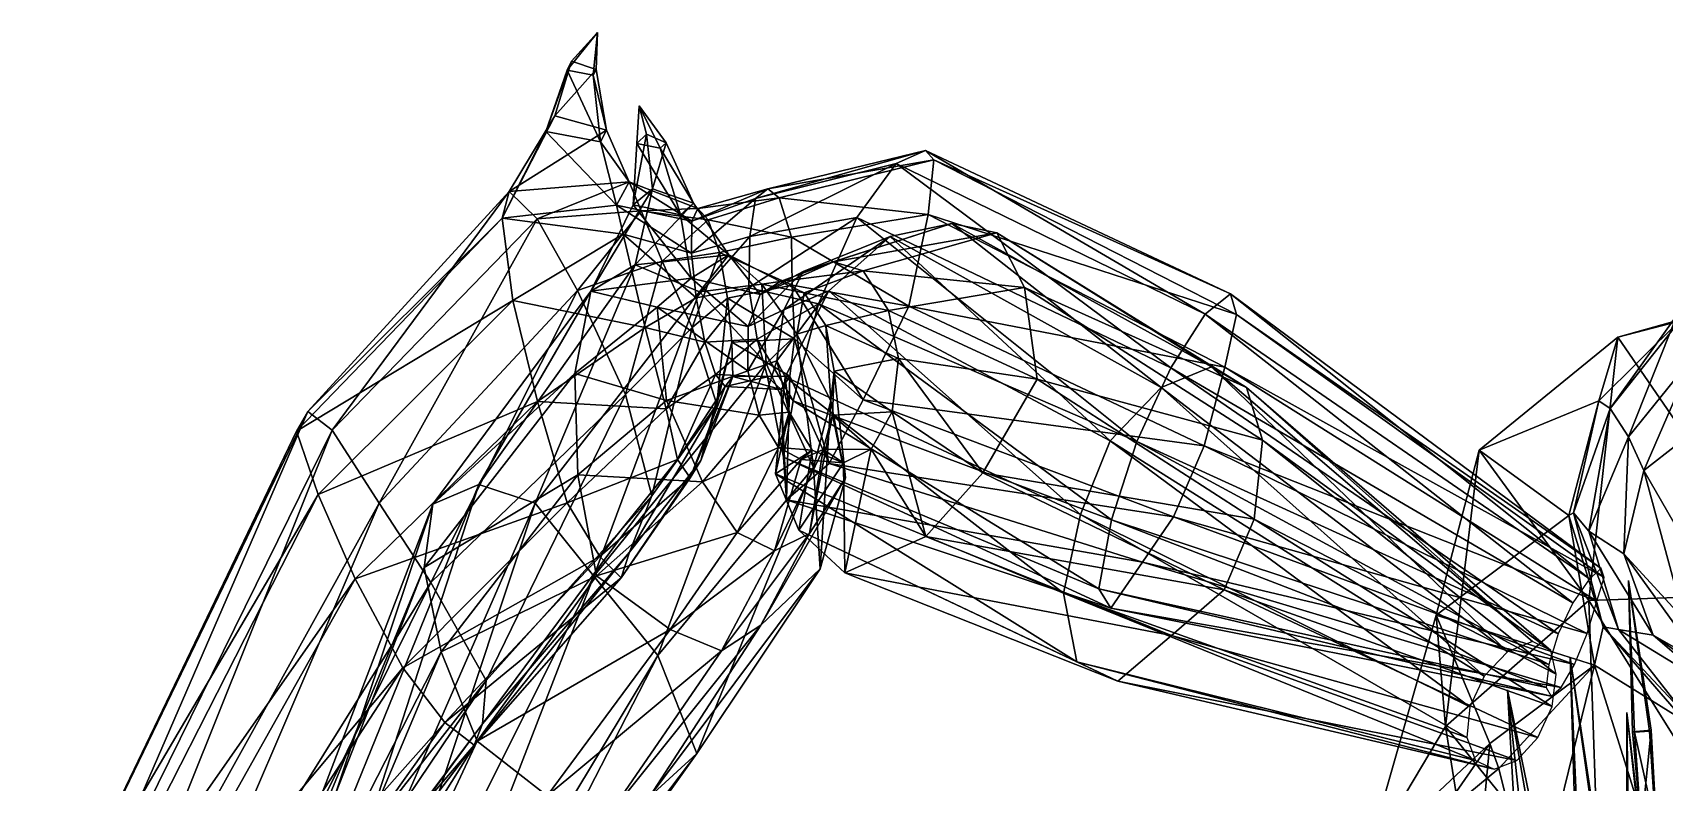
# Model space of a CAD drawing. Extents: x -86 to 86, y 0 to 86.
# Drawn here: x -78.4 to -5.8, y 52.7 to 86 of the extents above; entities that cross this region are included whole.
import ezdxf

# ---------------------------------------------------------------- set-up
doc = ezdxf.new("R2010")
doc.units = 0

msp = doc.modelspace()

# ---------------------------------------------------------------- linework, layer by layer
at = {"color": 1}
for points in [[(-53.447914, 84.137947, 11.662907), (-54.615921, 84.356873, 11.651537), (-53.257118, 86.033356, 9.286396)], [(-54.615921, 84.356873, 11.651537), (-54.416832, 84.762375, 12.18391), (-53.257118, 86.033356, 9.286396)], [(-54.416832, 84.762375, 12.18391), (-53.314575, 84.386833, 11.971308), (-53.257118, 86.033356, 9.286396)], [(-53.314575, 84.386833, 11.971308), (-53.447914, 84.137947, 11.662907), (-53.257118, 86.033356, 9.286396)], [(-55.161999, 82.33786, 14.175615), (-54.416832, 84.762375, 12.18391), (-55.564297, 81.627968, 13.081161)], [(-54.416832, 84.762375, 12.18391), (-54.615921, 84.356873, 11.651537), (-55.564297, 81.627968, 13.081161)], [(-55.564297, 81.627968, 13.081161), (-54.615921, 84.356873, 11.651537), (-53.127365, 81.178543, 12.994476)], [(-53.314575, 84.386833, 11.971308), (-54.416832, 84.762375, 12.18391), (-55.161999, 82.33786, 14.175615)], [(-52.865234, 81.690956, 13.725006), (-53.314575, 84.386833, 11.971308), (-55.161999, 82.33786, 14.175615)], [(-54.615921, 84.356873, 11.651537), (-53.447914, 84.137947, 11.662907), (-53.127365, 81.178543, 12.994476)], [(-53.447914, 84.137947, 11.662907), (-53.314575, 84.386833, 11.971308), (-52.865234, 81.690956, 13.725006)], [(-53.127365, 81.178543, 12.994476), (-53.447914, 84.137947, 11.662907), (-52.865234, 81.690956, 13.725006)], [(-57.193665, 78.959328, 16.361095), (-55.161999, 82.33786, 14.175615), (-57.508625, 77.782654, 12.726124)], [(-55.161999, 82.33786, 14.175615), (-55.564297, 81.627968, 13.081161), (-57.508625, 77.782654, 12.726124)], [(-52.865234, 81.690956, 13.725006), (-55.161999, 82.33786, 14.175615), (-57.193665, 78.959328, 16.361095)], [(-50.466419, 80.886841, 43.515648), (-51.504921, 81.105766, 44.050335), (-51.406025, 82.782257, 41.324444)], [(-51.504921, 81.105766, 44.050335), (-51.080521, 81.511269, 44.42841), (-51.406025, 82.782257, 41.324444)], [(-51.080521, 81.511269, 44.42841), (-50.204639, 81.135727, 43.726269), (-51.406025, 82.782257, 41.324444)], [(-50.204639, 81.135727, 43.726269), (-50.466419, 80.886841, 43.515648), (-51.406025, 82.782257, 41.324444)], [(-57.508625, 77.782654, 12.726124), (-55.564297, 81.627968, 13.081161), (-52.414642, 78.360779, 12.636263)], [(-51.855633, 79.396843, 15.187183), (-52.865234, 81.690956, 13.725006), (-57.193665, 78.959328, 16.361095)], [(-55.564297, 81.627968, 13.081161), (-53.127365, 81.178543, 12.994476), (-52.414642, 78.360779, 12.636263)], [(-53.127365, 81.178543, 12.994476), (-52.865234, 81.690956, 13.725006), (-51.855633, 79.396843, 15.187183)], [(-50.810776, 79.086754, 46.537769), (-51.080521, 81.511269, 44.42841), (-51.677078, 78.376862, 45.757259)], [(-51.080521, 81.511269, 44.42841), (-51.504921, 81.105766, 44.050335), (-51.677078, 78.376862, 45.757259)], [(-50.204639, 81.135727, 43.726269), (-51.080521, 81.511269, 44.42841), (-50.810776, 79.086754, 46.537769)], [(-52.414642, 78.360779, 12.636263), (-53.127365, 81.178543, 12.994476), (-51.855633, 79.396843, 15.187183)], [(-51.677078, 78.376862, 45.757259), (-51.504921, 81.105766, 44.050335), (-49.561848, 77.927437, 44.544029)], [(-51.504921, 81.105766, 44.050335), (-50.466419, 80.886841, 43.515648), (-49.561848, 77.927437, 44.544029)], [(-48.989258, 78.43985, 45.067989), (-50.204639, 81.135727, 43.726269), (-50.810776, 79.086754, 46.537769)], [(-50.466419, 80.886841, 43.515648), (-50.204639, 81.135727, 43.726269), (-48.989258, 78.43985, 45.067989)], [(-49.561848, 77.927437, 44.544029), (-50.466419, 80.886841, 43.515648), (-48.989258, 78.43985, 45.067989)], [(-45.685677, 79.081223, 13.470568), (-38.656696, 80.795166, 11.434069), (-46.226318, 78.656647, 11.599785)], [(-38.656696, 80.795166, 11.434069), (-39.966934, 80.213295, 8.02096), (-46.226318, 78.656647, 11.599785)], [(-38.286137, 80.378769, 15.038305), (-38.656696, 80.795166, 11.434069), (-45.685677, 79.081223, 13.470568)], [(-26.210388, 73.501877, 7.792049), (-39.966934, 80.213295, 8.02096), (-38.656696, 80.795166, 11.434069)], [(-25.079727, 74.419449, 10.454828), (-38.656696, 80.795166, 11.434069), (-38.286137, 80.378769, 15.038305)], [(-25.079727, 74.419449, 10.454828), (-26.210388, 73.501877, 7.792049), (-38.656696, 80.795166, 11.434069)], [(-46.226318, 78.656647, 11.599785), (-39.966934, 80.213295, 8.02096), (-46.481281, 76.957336, 10.229746)], [(-39.966934, 80.213295, 8.02096), (-41.714626, 77.802399, 5.485355), (-46.481281, 76.957336, 10.229746)], [(-45.170876, 78.68116, 15.336443), (-38.286137, 80.378769, 15.038305), (-45.685677, 79.081223, 13.470568)], [(-38.54623, 77.94165, 18.160028), (-38.286137, 80.378769, 15.038305), (-45.170876, 78.68116, 15.336443)], [(-27.735577, 71.11718, 5.832958), (-41.714626, 77.802399, 5.485355), (-39.966934, 80.213295, 8.02096)], [(-26.210388, 73.501877, 7.792049), (-27.735577, 71.11718, 5.832958), (-39.966934, 80.213295, 8.02096)], [(-24.824108, 73.497101, 13.332417), (-38.286137, 80.378769, 15.038305), (-38.54623, 77.94165, 18.160028)], [(-24.824108, 73.497101, 13.332417), (-25.079727, 74.419449, 10.454828), (-38.286137, 80.378769, 15.038305)], [(-51.855633, 79.396843, 15.187183), (-57.193665, 78.959328, 16.361095), (-55.945503, 77.747238, 20.154833)], [(-51.318611, 78.099289, 17.318687), (-51.855633, 79.396843, 15.187183), (-55.945503, 77.747238, 20.154833)], [(-49.061634, 77.63829, 12.885002), (-52.414642, 78.360779, 12.636263), (-51.855633, 79.396843, 15.187183)], [(-48.797993, 78.214371, 14.283213), (-51.855633, 79.396843, 15.187183), (-51.318611, 78.099289, 17.318687)], [(-48.797993, 78.214371, 14.283213), (-49.061634, 77.63829, 12.885002), (-51.855633, 79.396843, 15.187183)], [(-57.193665, 78.959328, 16.361095), (-66.153549, 69.174438, 18.428928), (-65.072906, 68.346062, 21.782097)], [(-57.193665, 78.959328, 16.361095), (-57.508625, 77.782654, 12.726124), (-66.153549, 69.174438, 18.428928)], [(-55.945503, 77.747238, 20.154833), (-57.193665, 78.959328, 16.361095), (-65.072906, 68.346062, 21.782097)], [(-51.588673, 75.708221, 49.418545), (-50.810776, 79.086754, 46.537769), (-53.56258, 74.531548, 46.350014)], [(-50.810776, 79.086754, 46.537769), (-51.677078, 78.376862, 45.757259), (-53.56258, 74.531548, 46.350014)], [(-48.989258, 78.43985, 45.067989), (-50.810776, 79.086754, 46.537769), (-51.588673, 75.708221, 49.418545)], [(-49.061634, 77.63829, 12.885002), (-46.226318, 78.656647, 11.599785), (-49.079895, 76.215446, 11.772003)], [(-46.226318, 78.656647, 11.599785), (-46.481281, 76.957336, 10.229746), (-49.079895, 76.215446, 11.772003)], [(-48.797993, 78.214371, 14.283213), (-45.685677, 79.081223, 13.470568), (-49.061634, 77.63829, 12.885002)], [(-45.685677, 79.081223, 13.470568), (-46.226318, 78.656647, 11.599785), (-49.061634, 77.63829, 12.885002)], [(-45.170876, 78.68116, 15.336443), (-45.685677, 79.081223, 13.470568), (-48.797993, 78.214371, 14.283213)], [(-48.342262, 77.71183, 15.703304), (-45.170876, 78.68116, 15.336443), (-48.797993, 78.214371, 14.283213)], [(-44.631382, 76.928398, 16.726467), (-45.170876, 78.68116, 15.336443), (-48.342262, 77.71183, 15.703304)], [(-44.631382, 76.928398, 16.726467), (-38.54623, 77.94165, 18.160028), (-45.170876, 78.68116, 15.336443)], [(-57.508625, 77.782654, 12.726124), (-57.036129, 74.111992, 10.309519), (-66.655045, 68.302818, 14.988853)], [(-57.508625, 77.782654, 12.726124), (-66.655045, 68.302818, 14.988853), (-66.153549, 69.174438, 18.428928)], [(-55.945503, 77.747238, 20.154833), (-65.072906, 68.346062, 21.782097), (-62.986992, 65.099976, 23.426033)], [(-54.152004, 74.561081, 23.101978), (-55.945503, 77.747238, 20.154833), (-62.986992, 65.099976, 23.426033)], [(-52.414642, 78.360779, 12.636263), (-52.126064, 77.069016, 8.855497), (-57.508625, 77.782654, 12.726124)], [(-52.126064, 77.069016, 8.855497), (-57.036129, 74.111992, 10.309519), (-57.508625, 77.782654, 12.726124)], [(-51.318611, 78.099289, 17.318687), (-55.945503, 77.747238, 20.154833), (-54.152004, 74.561081, 23.101978)], [(-50.382534, 75.864418, 18.89422), (-51.318611, 78.099289, 17.318687), (-54.152004, 74.561081, 23.101978)], [(-53.56258, 74.531548, 46.350014), (-51.677078, 78.376862, 45.757259), (-49.098454, 75.109673, 43.89476)], [(-49.061634, 77.63829, 12.885002), (-49.079895, 76.215446, 11.772003), (-52.414642, 78.360779, 12.636263)], [(-49.079895, 76.215446, 11.772003), (-52.126064, 77.069016, 8.855497), (-52.414642, 78.360779, 12.636263)], [(-51.677078, 78.376862, 45.757259), (-49.561848, 77.927437, 44.544029), (-49.098454, 75.109673, 43.89476)], [(-47.414242, 76.145737, 45.890541), (-48.989258, 78.43985, 45.067989), (-51.588673, 75.708221, 49.418545)], [(-48.342262, 77.71183, 15.703304), (-48.797993, 78.214371, 14.283213), (-51.318611, 78.099289, 17.318687)], [(-48.342262, 77.71183, 15.703304), (-51.318611, 78.099289, 17.318687), (-50.382534, 75.864418, 18.89422)], [(-49.561848, 77.927437, 44.544029), (-48.989258, 78.43985, 45.067989), (-47.414242, 76.145737, 45.890541)], [(-49.098454, 75.109673, 43.89476), (-49.561848, 77.927437, 44.544029), (-47.414242, 76.145737, 45.890541)], [(-46.481281, 76.957336, 10.229746), (-41.714626, 77.802399, 5.485355), (-46.522701, 74.676842, 9.664341)], [(-41.714626, 77.802399, 5.485355), (-43.430058, 73.96627, 4.579218), (-46.522701, 74.676842, 9.664341)], [(-39.411655, 73.864815, 20.99192), (-38.54623, 77.94165, 18.160028), (-44.631382, 76.928398, 16.726467)], [(-29.25211, 67.841141, 5.859867), (-43.430058, 73.96627, 4.579218), (-41.714626, 77.802399, 5.485355)], [(-27.735577, 71.11718, 5.832958), (-29.25211, 67.841141, 5.859867), (-41.714626, 77.802399, 5.485355)], [(-25.335621, 71.152931, 15.81131), (-38.54623, 77.94165, 18.160028), (-39.411655, 73.864815, 20.99192)], [(-25.335621, 71.152931, 15.81131), (-24.824108, 73.497101, 13.332417), (-38.54623, 77.94165, 18.160028)], [(-52.126064, 77.069016, 8.855497), (-51.146622, 72.919998, 7.901781), (-57.036129, 74.111992, 10.309519)], [(-49.079895, 76.215446, 11.772003), (-48.870777, 74.235245, 11.340227), (-52.126064, 77.069016, 8.855497)], [(-48.870777, 74.235245, 11.340227), (-51.146622, 72.919998, 7.901781), (-52.126064, 77.069016, 8.855497)], [(-47.82888, 76.253922, 16.804873), (-48.342262, 77.71183, 15.703304), (-50.382534, 75.864418, 18.89422)], [(-47.82888, 76.253922, 16.804873), (-44.631382, 76.928398, 16.726467), (-48.342262, 77.71183, 15.703304)], [(-42.75703, 75.830116, 41.494469), (-37.489117, 77.54406, 36.414799), (-44.107777, 75.40554, 40.091759)], [(-37.489117, 77.54406, 36.414799), (-40.239956, 76.962189, 34.006706), (-44.107777, 75.40554, 40.091759)], [(-35.480358, 77.127663, 39.43021), (-37.489117, 77.54406, 36.414799), (-42.75703, 75.830116, 41.494469)], [(-41.431423, 75.430054, 42.904892), (-35.480358, 77.127663, 39.43021), (-42.75703, 75.830116, 41.494469)], [(-34.254505, 74.690544, 42.312935), (-35.480358, 77.127663, 39.43021), (-41.431423, 75.430054, 42.904892)], [(-28.177937, 70.250763, 27.388351), (-40.239956, 76.962189, 34.006706), (-37.489117, 77.54406, 36.414799)], [(-25.935892, 71.168335, 29.216469), (-37.489117, 77.54406, 36.414799), (-35.480358, 77.127663, 39.43021)], [(-25.935892, 71.168335, 29.216469), (-28.177937, 70.250763, 27.388351), (-37.489117, 77.54406, 36.414799)], [(-24.36771, 70.245995, 31.642712), (-35.480358, 77.127663, 39.43021), (-34.254505, 74.690544, 42.312935)], [(-24.36771, 70.245995, 31.642712), (-25.935892, 71.168335, 29.216469), (-35.480358, 77.127663, 39.43021)], [(-49.079895, 76.215446, 11.772003), (-46.481281, 76.957336, 10.229746), (-48.870777, 74.235245, 11.340227)], [(-46.481281, 76.957336, 10.229746), (-46.522701, 74.676842, 9.664341), (-48.870777, 74.235245, 11.340227)], [(-44.591488, 74.790901, 17.612457), (-44.631382, 76.928398, 16.726467), (-47.82888, 76.253922, 16.804873)], [(-44.107777, 75.40554, 40.091759), (-40.239956, 76.962189, 34.006706), (-44.972279, 73.70623, 38.99876)], [(-40.239956, 76.962189, 34.006706), (-42.968502, 74.551292, 32.578854), (-44.972279, 73.70623, 38.99876)], [(-44.591488, 74.790901, 17.612457), (-39.411655, 73.864815, 20.99192), (-44.631382, 76.928398, 16.726467)], [(-30.440784, 67.866074, 26.366699), (-42.968502, 74.551292, 32.578854), (-40.239956, 76.962189, 34.006706)], [(-28.177937, 70.250763, 27.388351), (-30.440784, 67.866074, 26.366699), (-40.239956, 76.962189, 34.006706)], [(-51.588673, 75.708221, 49.418545), (-58.550007, 65.923332, 55.426476), (-56.03022, 65.094955, 57.888634)], [(-51.588673, 75.708221, 49.418545), (-53.56258, 74.531548, 46.350014), (-58.550007, 65.923332, 55.426476)], [(-48.715221, 74.496132, 52.192287), (-51.588673, 75.708221, 49.418545), (-56.03022, 65.094955, 57.888634)], [(-50.382534, 75.864418, 18.89422), (-54.152004, 74.561081, 23.101978), (-52.019405, 69.935059, 23.583488)], [(-49.046299, 72.909782, 19.604006), (-50.382534, 75.864418, 18.89422), (-52.019405, 69.935059, 23.583488)], [(-47.414242, 76.145737, 45.890541), (-51.588673, 75.708221, 49.418545), (-48.715221, 74.496132, 52.192287)], [(-47.82888, 76.253922, 16.804873), (-50.382534, 75.864418, 18.89422), (-49.046299, 72.909782, 19.604006)], [(-46.016434, 74.387184, 42.550987), (-49.098454, 75.109673, 43.89476), (-47.414242, 76.145737, 45.890541)], [(-47.479164, 74.225716, 16.918734), (-47.82888, 76.253922, 16.804873), (-49.046299, 72.909782, 19.604006)], [(-45.945103, 74.848183, 47.525566), (-47.414242, 76.145737, 45.890541), (-48.715221, 74.496132, 52.192287)], [(-47.479164, 74.225716, 16.918734), (-44.591488, 74.790901, 17.612457), (-47.82888, 76.253922, 16.804873)], [(-45.131115, 74.963264, 43.66486), (-47.414242, 76.145737, 45.890541), (-45.945103, 74.848183, 47.525566)], [(-45.131115, 74.963264, 43.66486), (-46.016434, 74.387184, 42.550987), (-47.414242, 76.145737, 45.890541)], [(-45.131115, 74.963264, 43.66486), (-42.75703, 75.830116, 41.494469), (-46.016434, 74.387184, 42.550987)], [(-42.75703, 75.830116, 41.494469), (-44.107777, 75.40554, 40.091759), (-46.016434, 74.387184, 42.550987)], [(-41.431423, 75.430054, 42.904892), (-42.75703, 75.830116, 41.494469), (-45.131115, 74.963264, 43.66486)], [(-49.098454, 75.109673, 43.89476), (-50.60648, 73.817909, 40.415775), (-53.56258, 74.531548, 46.350014)], [(-46.551674, 72.96434, 41.57497), (-50.60648, 73.817909, 40.415775), (-49.098454, 75.109673, 43.89476)], [(-46.016434, 74.387184, 42.550987), (-46.551674, 72.96434, 41.57497), (-49.098454, 75.109673, 43.89476)], [(-45.945103, 74.848183, 47.525566), (-48.715221, 74.496132, 52.192287), (-45.754223, 71.309975, 53.962814)], [(-46.016434, 74.387184, 42.550987), (-44.107777, 75.40554, 40.091759), (-46.551674, 72.96434, 41.57497)], [(-44.107777, 75.40554, 40.091759), (-44.972279, 73.70623, 38.99876), (-46.551674, 72.96434, 41.57497)], [(-44.065674, 74.460724, 44.7085), (-45.131115, 74.963264, 43.66486), (-45.945103, 74.848183, 47.525566)], [(-44.382259, 72.613312, 48.482677), (-45.945103, 74.848183, 47.525566), (-45.754223, 71.309975, 53.962814)], [(-44.065674, 74.460724, 44.7085), (-45.945103, 74.848183, 47.525566), (-44.382259, 72.613312, 48.482677)], [(-44.065674, 74.460724, 44.7085), (-41.431423, 75.430054, 42.904892), (-45.131115, 74.963264, 43.66486)], [(-40.305912, 73.677292, 43.882866), (-41.431423, 75.430054, 42.904892), (-44.065674, 74.460724, 44.7085)], [(-40.305912, 73.677292, 43.882866), (-34.254505, 74.690544, 42.312935), (-41.431423, 75.430054, 42.904892)], [(-57.036129, 74.111992, 10.309519), (-65.699081, 65.483353, 12.376341), (-66.655045, 68.302818, 14.988853)], [(-57.036129, 74.111992, 10.309519), (-55.927277, 69.615692, 8.482758), (-65.699081, 65.483353, 12.376341)], [(-54.152004, 74.561081, 23.101978), (-62.986992, 65.099976, 23.426033), (-60.67783, 61.575043, 25.14045)], [(-52.019405, 69.935059, 23.583488), (-54.152004, 74.561081, 23.101978), (-60.67783, 61.575043, 25.14045)], [(-53.56258, 74.531548, 46.350014), (-54.27169, 70.860886, 43.991962), (-60.598026, 65.051712, 52.617348)], [(-53.56258, 74.531548, 46.350014), (-60.598026, 65.051712, 52.617348), (-58.550007, 65.923332, 55.426476)], [(-51.146622, 72.919998, 7.901781), (-55.927277, 69.615692, 8.482758), (-57.036129, 74.111992, 10.309519)], [(-48.715221, 74.496132, 52.192287), (-56.03022, 65.094955, 57.888634), (-53.418346, 61.848869, 58.369987)], [(-50.60648, 73.817909, 40.415775), (-54.27169, 70.860886, 43.991962), (-53.56258, 74.531548, 46.350014)], [(-45.754223, 71.309975, 53.962814), (-48.715221, 74.496132, 52.192287), (-53.418346, 61.848869, 58.369987)], [(-48.870777, 74.235245, 11.340227), (-48.477768, 72.26152, 11.674603), (-51.146622, 72.919998, 7.901781)], [(-47.479164, 74.225716, 16.918734), (-49.046299, 72.909782, 19.604006), (-47.956944, 69.482567, 18.920095)], [(-48.870777, 74.235245, 11.340227), (-46.522701, 74.676842, 9.664341), (-48.477768, 72.26152, 11.674603)], [(-46.522701, 74.676842, 9.664341), (-46.152027, 72.391922, 10.137903), (-48.477768, 72.26152, 11.674603)], [(-47.288437, 72.26152, 16.417648), (-47.479164, 74.225716, 16.918734), (-47.956944, 69.482567, 18.920095)], [(-44.498871, 72.415749, 16.819292), (-44.591488, 74.790901, 17.612457), (-47.479164, 74.225716, 16.918734)], [(-47.288437, 72.26152, 16.417648), (-44.498871, 72.415749, 16.819292), (-47.479164, 74.225716, 16.918734)], [(-46.522701, 74.676842, 9.664341), (-43.430058, 73.96627, 4.579218), (-46.152027, 72.391922, 10.137903)], [(-44.972279, 73.70623, 38.99876), (-42.968502, 74.551292, 32.578854), (-45.272617, 71.425735, 38.517929)], [(-42.968502, 74.551292, 32.578854), (-44.908554, 70.715164, 32.577358), (-45.272617, 71.425735, 38.517929)], [(-31.769732, 64.590034, 27.097794), (-44.908554, 70.715164, 32.577358), (-42.968502, 74.551292, 32.578854)], [(-44.498871, 72.415749, 16.819292), (-41.443211, 69.700127, 19.659935), (-44.591488, 74.790901, 17.612457)], [(-41.443211, 69.700127, 19.659935), (-39.411655, 73.864815, 20.99192), (-44.591488, 74.790901, 17.612457)], [(-43.097786, 73.002815, 45.443493), (-44.065674, 74.460724, 44.7085), (-44.382259, 72.613312, 48.482677)], [(-43.097786, 73.002815, 45.443493), (-40.305912, 73.677292, 43.882866), (-44.065674, 74.460724, 44.7085)], [(-30.440784, 67.866074, 26.366699), (-31.769732, 64.590034, 27.097794), (-42.968502, 74.551292, 32.578854)], [(-33.699287, 70.613708, 45.221596), (-34.254505, 74.690544, 42.312935), (-40.305912, 73.677292, 43.882866)], [(-23.664061, 67.901825, 34.074055), (-34.254505, 74.690544, 42.312935), (-33.699287, 70.613708, 45.221596)], [(-23.664061, 67.901825, 34.074055), (-24.36771, 70.245995, 31.642712), (-34.254505, 74.690544, 42.312935)], [(-9.10951, 61.728271, 8.430202), (-26.210388, 73.501877, 7.792049), (-25.079727, 74.419449, 10.454828)], [(-8.58792, 62.188248, 9.830122), (-25.079727, 74.419449, 10.454828), (-24.824108, 73.497101, 13.332417)], [(-8.58792, 62.188248, 9.830122), (-9.10951, 61.728271, 8.430202), (-25.079727, 74.419449, 10.454828)], [(-0.005786, 61.085861, 35.235863), (-0.009531, 74.510429, 5.284332), (-7.843505, 72.481201, 4.544482)], [(-7.843505, 72.481201, 4.544482), (-0.009531, 74.510429, 5.284332), (-5.048552, 73.277229, -24.500366)], [(-50.60648, 73.817909, 40.415775), (-50.184879, 69.668892, 39.115337), (-54.27169, 70.860886, 43.991962)], [(-46.551674, 72.96434, 41.57497), (-46.568069, 70.984138, 41.095497), (-50.60648, 73.817909, 40.415775)], [(-46.568069, 70.984138, 41.095497), (-50.184879, 69.668892, 39.115337), (-50.60648, 73.817909, 40.415775)], [(-46.551674, 72.96434, 41.57497), (-44.972279, 73.70623, 38.99876), (-46.568069, 70.984138, 41.095497)], [(-44.972279, 73.70623, 38.99876), (-45.272617, 71.425735, 38.517929), (-46.568069, 70.984138, 41.095497)], [(-43.430058, 73.96627, 4.579218), (-44.554562, 69.658928, 5.789053), (-46.152027, 72.391922, 10.137903)], [(-30.381128, 64.351959, 6.378342), (-44.554562, 69.658928, 5.789053), (-43.430058, 73.96627, 4.579218)], [(-29.25211, 67.841141, 5.859867), (-30.381128, 64.351959, 6.378342), (-43.430058, 73.96627, 4.579218)], [(-39.857407, 71.539795, 44.647991), (-40.305912, 73.677292, 43.882866), (-43.097786, 73.002815, 45.443493)], [(-26.259348, 67.644005, 16.787249), (-39.411655, 73.864815, 20.99192), (-41.443211, 69.700127, 19.659935)], [(-39.857407, 71.539795, 44.647991), (-33.699287, 70.613708, 45.221596), (-40.305912, 73.677292, 43.882866)], [(-26.259348, 67.644005, 16.787249), (-25.335621, 71.152931, 15.81131), (-39.411655, 73.864815, 20.99192)], [(-9.846489, 60.658493, 7.603807), (-27.735577, 71.11718, 5.832958), (-26.210388, 73.501877, 7.792049)], [(-9.10951, 61.728271, 8.430202), (-9.846489, 60.658493, 7.603807), (-26.210388, 73.501877, 7.792049)], [(-8.46177, 61.797729, 11.336573), (-24.824108, 73.497101, 13.332417), (-25.335621, 71.152931, 15.81131)], [(-8.46177, 61.797729, 11.336573), (-8.58792, 62.188248, 9.830122), (-24.824108, 73.497101, 13.332417)], [(-8.18398, 69.312744, -39.02943), (-5.20551, 73.471298, -39.494179), (-7.374332, 68.045837, -45.767082)], [(-5.048552, 73.277229, -24.500366), (-5.20551, 73.471298, -39.494179), (-8.18398, 69.312744, -39.02943)], [(-5.20551, 73.471298, -39.494179), (-4.488131, 71.612991, -46.364273), (-7.374332, 68.045837, -45.767082)], [(-51.146622, 72.919998, 7.901781), (-50.209507, 69.297005, 9.550184), (-55.927277, 69.615692, 8.482758)], [(-49.046299, 72.909782, 19.604006), (-52.019405, 69.935059, 23.583488), (-50.84758, 65.422752, 21.988136)], [(-48.477768, 72.26152, 11.674603), (-50.209507, 69.297005, 9.550184), (-51.146622, 72.919998, 7.901781)], [(-47.956944, 69.482567, 18.920095), (-49.046299, 72.909782, 19.604006), (-50.84758, 65.422752, 21.988136)], [(-43.097786, 73.002815, 45.443493), (-44.382259, 72.613312, 48.482677), (-42.869217, 69.658676, 48.487339)], [(-42.735332, 70.974609, 45.381107), (-43.097786, 73.002815, 45.443493), (-42.869217, 69.658676, 48.487339)], [(-42.735332, 70.974609, 45.381107), (-39.857407, 71.539795, 44.647991), (-43.097786, 73.002815, 45.443493)], [(-8.697075, 69.652534, -24.690691), (-5.048552, 73.277229, -24.500366), (-8.18398, 69.312744, -39.02943)], [(-7.843505, 72.481201, 4.544482), (-5.048552, 73.277229, -24.500366), (-8.697075, 69.652534, -24.690691)], [(-48.477768, 72.26152, 11.674603), (-48.003204, 70.822334, 12.626505), (-50.209507, 69.297005, 9.550184)], [(-47.238441, 70.739594, 15.413195), (-47.288437, 72.26152, 16.417648), (-48.655403, 66.997101, 16.814356)], [(-47.288437, 72.26152, 16.417648), (-47.956944, 69.482567, 18.920095), (-48.655403, 66.997101, 16.814356)], [(-48.477768, 72.26152, 11.674603), (-46.152027, 72.391922, 10.137903), (-48.003204, 70.822334, 12.626505)], [(-46.152027, 72.391922, 10.137903), (-45.689526, 70.713379, 11.43762), (-48.003204, 70.822334, 12.626505)], [(-44.701431, 70.753899, 15.195765), (-44.498871, 72.415749, 16.819292), (-47.288437, 72.26152, 16.417648)], [(-47.238441, 70.739594, 15.413195), (-44.701431, 70.753899, 15.195765), (-47.288437, 72.26152, 16.417648)], [(-46.152027, 72.391922, 10.137903), (-44.554562, 69.658928, 5.789053), (-45.689526, 70.713379, 11.43762)], [(-44.382259, 72.613312, 48.482677), (-45.754223, 71.309975, 53.962814), (-43.643196, 66.683952, 53.394135)], [(-44.701431, 70.753899, 15.195765), (-42.951965, 66.868401, 17.08143), (-44.498871, 72.415749, 16.819292)], [(-42.951965, 66.868401, 17.08143), (-41.443211, 69.700127, 19.659935), (-44.498871, 72.415749, 16.819292)], [(-42.869217, 69.658676, 48.487339), (-44.382259, 72.613312, 48.482677), (-43.643196, 66.683952, 53.394135)], [(-9.143435, 60.764458, 35.118057), (-7.843505, 72.481201, 4.544482), (-14.01937, 67.454773, 2.847218)], [(-14.01937, 67.454773, 2.847218), (-7.843505, 72.481201, 4.544482), (-8.697075, 69.652534, -24.690691)], [(-9.143435, 60.764458, 35.118057), (-0.005786, 61.085861, 35.235863), (-7.843505, 72.481201, 4.544482)], [(-45.754223, 71.309975, 53.962814), (-53.418346, 61.848869, 58.369987), (-50.576126, 58.323944, 58.809563)], [(-43.643196, 66.683952, 53.394135), (-45.754223, 71.309975, 53.962814), (-50.576126, 58.323944, 58.809563)], [(-46.568069, 70.984138, 41.095497), (-45.272617, 71.425735, 38.517929), (-46.064472, 69.010414, 41.207985)], [(-45.272617, 71.425735, 38.517929), (-44.723862, 69.140816, 38.763958), (-46.064472, 69.010414, 41.207985)], [(-45.272617, 71.425735, 38.517929), (-44.908554, 70.715164, 32.577358), (-44.723862, 69.140816, 38.763958)], [(-40.145401, 69.164642, 43.903179), (-39.857407, 71.539795, 44.647991), (-42.735332, 70.974609, 45.381107)], [(-40.145401, 69.164642, 43.903179), (-36.117588, 66.44902, 44.990841), (-39.857407, 71.539795, 44.647991)], [(-36.117588, 66.44902, 44.990841), (-33.699287, 70.613708, 45.221596), (-39.857407, 71.539795, 44.647991)], [(-7.374332, 68.045837, -45.767082), (-4.488131, 71.612991, -46.364273), (-6.687167, 66.550819, -52.69762)], [(-4.488131, 71.612991, -46.364273), (-3.576015, 68.982933, -53.09935), (-6.687167, 66.550819, -52.69762)], [(-54.27169, 70.860886, 43.991962), (-54.142799, 66.364586, 41.858891), (-60.97084, 62.232246, 49.860516)], [(-54.27169, 70.860886, 43.991962), (-60.97084, 62.232246, 49.860516), (-60.598026, 65.051712, 52.617348)], [(-50.184879, 69.668892, 39.115337), (-54.142799, 66.364586, 41.858891), (-54.27169, 70.860886, 43.991962)], [(-48.003204, 70.822334, 12.626505), (-49.695686, 67.048515, 11.887173), (-50.209507, 69.297005, 9.550184)], [(-46.568069, 70.984138, 41.095497), (-46.064472, 69.010414, 41.207985), (-50.184879, 69.668892, 39.115337)], [(-48.003204, 70.822334, 12.626505), (-47.575993, 70.294594, 13.971199), (-49.695686, 67.048515, 11.887173)], [(-47.575993, 70.294594, 13.971199), (-47.238441, 70.739594, 15.413195), (-49.131763, 66.231377, 14.388012)], [(-47.238441, 70.739594, 15.413195), (-48.655403, 66.997101, 16.814356), (-49.131763, 66.231377, 14.388012)], [(-48.003204, 70.822334, 12.626505), (-45.689526, 70.713379, 11.43762), (-47.575993, 70.294594, 13.971199)], [(-47.575993, 70.294594, 13.971199), (-45.082329, 70.148872, 13.286371), (-47.238441, 70.739594, 15.413195)], [(-45.689526, 70.713379, 11.43762), (-45.082329, 70.148872, 13.286371), (-47.575993, 70.294594, 13.971199)], [(-45.082329, 70.148872, 13.286371), (-44.701431, 70.753899, 15.195765), (-47.238441, 70.739594, 15.413195)], [(-45.689526, 70.713379, 11.43762), (-44.978664, 67.147255, 8.81617), (-45.082329, 70.148872, 13.286371)], [(-44.554562, 69.658928, 5.789053), (-44.978664, 67.147255, 8.81617), (-45.689526, 70.713379, 11.43762)], [(-44.908554, 70.715164, 32.577358), (-45.33902, 66.407822, 34.172012), (-44.723862, 69.140816, 38.763958)], [(-32.52663, 61.100845, 28.082989), (-45.33902, 66.407822, 34.172012), (-44.908554, 70.715164, 32.577358)], [(-45.082329, 70.148872, 13.286371), (-44.847084, 65.244682, 12.952597), (-44.701431, 70.753899, 15.195765)], [(-31.769732, 64.590034, 27.097794), (-32.52663, 61.100845, 28.082989), (-44.908554, 70.715164, 32.577358)], [(-44.847084, 65.244682, 12.952597), (-42.951965, 66.868401, 17.08143), (-44.701431, 70.753899, 15.195765)], [(-42.735332, 70.974609, 45.381107), (-42.869217, 69.658676, 48.487339), (-42.22456, 66.231461, 47.37431)], [(-42.80032, 69.010414, 44.848907), (-42.735332, 70.974609, 45.381107), (-42.22456, 66.231461, 47.37431)], [(-42.80032, 69.010414, 44.848907), (-40.145401, 69.164642, 43.903179), (-42.735332, 70.974609, 45.381107)], [(-24.026011, 64.392899, 35.368168), (-33.699287, 70.613708, 45.221596), (-36.117588, 66.44902, 44.990841)], [(-24.026011, 64.392899, 35.368168), (-23.664061, 67.901825, 34.074055), (-33.699287, 70.613708, 45.221596)], [(-10.503316, 59.280937, 7.465839), (-29.25211, 67.841141, 5.859867), (-27.735577, 71.11718, 5.832958)], [(-12.753201, 58.477158, 19.97723), (-28.177937, 70.250763, 27.388351), (-25.935892, 71.168335, 29.216469)], [(-9.846489, 60.658493, 7.603807), (-10.503316, 59.280937, 7.465839), (-27.735577, 71.11718, 5.832958)], [(-8.781272, 60.744293, 12.439457), (-25.335621, 71.152931, 15.81131), (-26.259348, 67.644005, 16.787249)], [(-11.638909, 58.937134, 20.972313), (-25.935892, 71.168335, 29.216469), (-24.36771, 70.245995, 31.642712)], [(-11.638909, 58.937134, 20.972313), (-12.753201, 58.477158, 19.97723), (-25.935892, 71.168335, 29.216469)], [(-8.781272, 60.744293, 12.439457), (-8.46177, 61.797729, 11.336573), (-25.335621, 71.152931, 15.81131)], [(-52.019405, 69.935059, 23.583488), (-60.67783, 61.575043, 25.14045), (-58.218647, 57.214249, 24.202309)], [(-50.84758, 65.422752, 21.988136), (-52.019405, 69.935059, 23.583488), (-58.218647, 57.214249, 24.202309)], [(-47.575993, 70.294594, 13.971199), (-49.131763, 66.231377, 14.388012), (-49.695686, 67.048515, 11.887173)], [(-44.978664, 67.147255, 8.81617), (-44.847084, 65.244682, 12.952597), (-45.082329, 70.148872, 13.286371)], [(-13.790538, 57.407379, 19.589933), (-30.440784, 67.866074, 26.366699), (-28.177937, 70.250763, 27.388351)], [(-12.753201, 58.477158, 19.97723), (-13.790538, 57.407379, 19.589933), (-28.177937, 70.250763, 27.388351)], [(-10.824729, 58.546616, 22.246056), (-24.36771, 70.245995, 31.642712), (-23.664061, 67.901825, 34.074055)], [(-10.824729, 58.546616, 22.246056), (-11.638909, 58.937134, 20.972313), (-24.36771, 70.245995, 31.642712)], [(-66.153549, 69.174438, 18.428928), (-78.282082, 44.081467, 19.579832), (-77.161217, 43.803299, 21.655411)], [(-66.153549, 69.174438, 18.428928), (-66.655045, 68.302818, 14.988853), (-78.282082, 44.081467, 19.579832)], [(-65.072906, 68.346062, 21.782097), (-66.153549, 69.174438, 18.428928), (-77.161217, 43.803299, 21.655411)], [(-55.927277, 69.615692, 8.482758), (-64.054855, 61.73098, 10.850645), (-65.699081, 65.483353, 12.376341)], [(-55.927277, 69.615692, 8.482758), (-54.616756, 65.112915, 7.794559), (-64.054855, 61.73098, 10.850645)], [(-50.209507, 69.297005, 9.550184), (-54.616756, 65.112915, 7.794559), (-55.927277, 69.615692, 8.482758)], [(-50.209507, 69.297005, 9.550184), (-49.695686, 67.048515, 11.887173), (-54.616756, 65.112915, 7.794559)], [(-50.184879, 69.668892, 39.115337), (-48.587132, 66.045898, 40.136425), (-54.142799, 66.364586, 41.858891)], [(-48.655403, 66.997101, 16.814356), (-47.956944, 69.482567, 18.920095), (-51.844841, 62.919586, 18.20295)], [(-47.956944, 69.482567, 18.920095), (-50.84758, 65.422752, 21.988136), (-51.844841, 62.919586, 18.20295)], [(-46.064472, 69.010414, 41.207985), (-48.587132, 66.045898, 40.136425), (-50.184879, 69.668892, 39.115337)], [(-46.064472, 69.010414, 41.207985), (-45.200726, 67.571228, 41.82869), (-48.587132, 66.045898, 40.136425)], [(-46.064472, 69.010414, 41.207985), (-44.723862, 69.140816, 38.763958), (-45.200726, 67.571228, 41.82869)], [(-44.723862, 69.140816, 38.763958), (-45.33902, 66.407822, 34.172012), (-43.708572, 67.462273, 39.697956)], [(-44.723862, 69.140816, 38.763958), (-43.708572, 67.462273, 39.697956), (-45.200726, 67.571228, 41.82869)], [(-30.951296, 61.287689, 8.750023), (-44.978664, 67.147255, 8.81617), (-44.554562, 69.658928, 5.789053)], [(-30.381128, 64.351959, 6.378342), (-30.951296, 61.287689, 8.750023), (-44.554562, 69.658928, 5.789053)], [(-43.224556, 67.488487, 43.937065), (-42.80032, 69.010414, 44.848907), (-43.824493, 63.745995, 45.837364)], [(-42.80032, 69.010414, 44.848907), (-42.22456, 66.231461, 47.37431), (-43.824493, 63.745995, 45.837364)], [(-42.869217, 69.658676, 48.487339), (-43.643196, 66.683952, 53.394135), (-43.35067, 62.171646, 51.43639)], [(-42.22456, 66.231461, 47.37431), (-42.869217, 69.658676, 48.487339), (-43.35067, 62.171646, 51.43639)], [(-43.224556, 67.488487, 43.937065), (-41.081776, 67.502792, 42.561508), (-42.80032, 69.010414, 44.848907)], [(-27.619232, 64.497681, 16.474867), (-41.443211, 69.700127, 19.659935), (-42.951965, 66.868401, 17.08143)], [(-41.081776, 67.502792, 42.561508), (-40.145401, 69.164642, 43.903179), (-42.80032, 69.010414, 44.848907)], [(-27.619232, 64.497681, 16.474867), (-26.259348, 67.644005, 16.787249), (-41.443211, 69.700127, 19.659935)], [(-41.081776, 67.502792, 42.561508), (-38.654781, 63.617294, 43.413605), (-40.145401, 69.164642, 43.903179)], [(-38.654781, 63.617294, 43.413605), (-36.117588, 66.44902, 44.990841), (-40.145401, 69.164642, 43.903179)], [(-14.01937, 67.454773, 2.847218), (-8.697075, 69.652534, -24.690691), (-10.032075, 64.544067, -25.092112)], [(-10.032075, 64.544067, -25.092112), (-8.697075, 69.652534, -24.690691), (-9.824386, 64.67276, -38.607922)], [(-8.697075, 69.652534, -24.690691), (-8.18398, 69.312744, -39.02943), (-9.824386, 64.67276, -38.607922)], [(-9.824386, 64.67276, -38.607922), (-8.18398, 69.312744, -39.02943), (-9.134584, 63.853928, -45.185547)], [(-8.18398, 69.312744, -39.02943), (-7.374332, 68.045837, -45.767082), (-9.134584, 63.853928, -45.185547)], [(-66.655045, 68.302818, 14.988853), (-65.699081, 65.483353, 12.376341), (-78.40477, 43.851311, 17.185934)], [(-66.655045, 68.302818, 14.988853), (-78.40477, 43.851311, 17.185934), (-78.282082, 44.081467, 19.579832)], [(-65.072906, 68.346062, 21.782097), (-77.161217, 43.803299, 21.655411), (-75.220474, 43.048126, 22.934628)], [(-62.986992, 65.099976, 23.426033), (-65.072906, 68.346062, 21.782097), (-75.220474, 43.048126, 22.934628)], [(-6.687167, 66.550819, -52.69762), (-3.576015, 68.982933, -53.09935), (-4.052324, 61.972252, -60.095825)], [(-45.200726, 67.571228, 41.82869), (-47.042683, 63.797409, 41.964043), (-48.587132, 66.045898, 40.136425)], [(-45.200726, 67.571228, 41.82869), (-44.195679, 67.043488, 42.818939), (-47.042683, 63.797409, 41.964043)], [(-45.200726, 67.571228, 41.82869), (-43.708572, 67.462273, 39.697956), (-44.195679, 67.043488, 42.818939)], [(-14.435901, 56.029823, 19.774225), (-31.769732, 64.590034, 27.097794), (-30.440784, 67.866074, 26.366699)], [(-13.790538, 57.407379, 19.589933), (-14.435901, 56.029823, 19.774225), (-30.440784, 67.866074, 26.366699)], [(-10.923874, 57.918701, 7.974895), (-30.381128, 64.351959, 6.378342), (-29.25211, 67.841141, 5.859867)], [(-10.503316, 59.280937, 7.465839), (-10.923874, 57.918701, 7.974895), (-29.25211, 67.841141, 5.859867)], [(-9.204189, 59.306816, 12.855457), (-26.259348, 67.644005, 16.787249), (-27.619232, 64.497681, 16.474867)], [(-9.204189, 59.306816, 12.855457), (-8.781272, 60.744293, 12.439457), (-26.259348, 67.644005, 16.787249)], [(-10.592984, 57.493179, 23.370659), (-23.664061, 67.901825, 34.074055), (-24.026011, 64.392899, 35.368168)], [(-10.592984, 57.493179, 23.370659), (-10.824729, 58.546616, 22.246056), (-23.664061, 67.901825, 34.074055)], [(-9.134584, 63.853928, -45.185547), (-7.374332, 68.045837, -45.767082), (-7.576725, 62.851635, -51.839321)], [(-7.374332, 68.045837, -45.767082), (-6.687167, 66.550819, -52.69762), (-7.576725, 62.851635, -51.839321)], [(-49.695686, 67.048515, 11.887173), (-53.151039, 62.72551, 12.042805), (-54.616756, 65.112915, 7.794559)], [(-49.695686, 67.048515, 11.887173), (-49.131763, 66.231377, 14.388012), (-53.151039, 62.72551, 12.042805)], [(-49.131763, 66.231377, 14.388012), (-48.655403, 66.997101, 16.814356), (-52.202778, 61.774223, 15.156298)], [(-48.655403, 66.997101, 16.814356), (-51.844841, 62.919586, 18.20295), (-52.202778, 61.774223, 15.156298)], [(-44.195679, 67.043488, 42.818939), (-45.377487, 62.98027, 43.913231), (-47.042683, 63.797409, 41.964043)], [(-44.195679, 67.043488, 42.818939), (-43.224556, 67.488487, 43.937065), (-45.377487, 62.98027, 43.913231)], [(-43.224556, 67.488487, 43.937065), (-43.824493, 63.745995, 45.837364), (-45.377487, 62.98027, 43.913231)], [(-45.33902, 66.407822, 34.172012), (-44.302368, 63.896149, 37.047539), (-43.708572, 67.462273, 39.697956)], [(-30.951296, 61.287689, 8.750023), (-30.411173, 60.423904, 11.621284), (-44.978664, 67.147255, 8.81617)], [(-30.411173, 60.423904, 11.621284), (-44.847084, 65.244682, 12.952597), (-44.978664, 67.147255, 8.81617)], [(-29.000404, 62.46846, 14.078402), (-42.951965, 66.868401, 17.08143), (-44.847084, 65.244682, 12.952597)], [(-43.708572, 67.462273, 39.697956), (-44.302368, 63.896149, 37.047539), (-42.309223, 66.897766, 41.05014)], [(-44.302368, 63.896149, 37.047539), (-42.256802, 61.993576, 40.645172), (-42.309223, 66.897766, 41.05014)], [(-44.195679, 67.043488, 42.818939), (-42.309223, 66.897766, 41.05014), (-43.224556, 67.488487, 43.937065)], [(-43.708572, 67.462273, 39.697956), (-42.309223, 66.897766, 41.05014), (-44.195679, 67.043488, 42.818939)], [(-42.309223, 66.897766, 41.05014), (-41.081776, 67.502792, 42.561508), (-43.224556, 67.488487, 43.937065)], [(-29.000404, 62.46846, 14.078402), (-27.619232, 64.497681, 16.474867), (-42.951965, 66.868401, 17.08143)], [(-42.309223, 66.897766, 41.05014), (-42.256802, 61.993576, 40.645172), (-41.081776, 67.502792, 42.561508)], [(-42.256802, 61.993576, 40.645172), (-38.654781, 63.617294, 43.413605), (-41.081776, 67.502792, 42.561508)], [(-15.517797, 55.161957, 30.70211), (-14.01937, 67.454773, 2.847218), (-15.926026, 60.120621, -0.044432)], [(-15.926026, 60.120621, -0.044432), (-14.01937, 67.454773, 2.847218), (-10.032075, 64.544067, -25.092112)], [(-15.517797, 55.161957, 30.70211), (-9.143435, 60.764458, 35.118057), (-14.01937, 67.454773, 2.847218)], [(-54.142799, 66.364586, 41.858891), (-60.227955, 58.479874, 47.744072), (-60.97084, 62.232246, 49.860516)], [(-54.142799, 66.364586, 41.858891), (-53.304504, 61.861809, 40.638912), (-60.227955, 58.479874, 47.744072)], [(-48.587132, 66.045898, 40.136425), (-53.304504, 61.861809, 40.638912), (-54.142799, 66.364586, 41.858891)], [(-49.131763, 66.231377, 14.388012), (-52.202778, 61.774223, 15.156298), (-53.151039, 62.72551, 12.042805)], [(-43.643196, 66.683952, 53.394135), (-50.576126, 58.323944, 58.809563), (-48.838318, 53.96315, 56.832771)], [(-43.35067, 62.171646, 51.43639), (-43.643196, 66.683952, 53.394135), (-48.838318, 53.96315, 56.832771)], [(-43.824493, 63.745995, 45.837364), (-42.22456, 66.231461, 47.37431), (-45.998188, 59.668472, 48.553196)], [(-42.22456, 66.231461, 47.37431), (-43.35067, 62.171646, 51.43639), (-45.998188, 59.668472, 48.553196)], [(-32.52663, 61.100845, 28.082989), (-31.92487, 58.036575, 30.44685), (-45.33902, 66.407822, 34.172012)], [(-31.92487, 58.036575, 30.44685), (-44.302368, 63.896149, 37.047539), (-45.33902, 66.407822, 34.172012)], [(-25.374626, 61.246574, 35.72607), (-36.117588, 66.44902, 44.990841), (-38.654781, 63.617294, 43.413605)], [(-25.374626, 61.246574, 35.72607), (-24.026011, 64.392899, 35.368168), (-36.117588, 66.44902, 44.990841)], [(-7.576725, 62.851635, -51.839321), (-6.687167, 66.550819, -52.69762), (-4.898744, 59.923866, -58.95805)], [(-6.687167, 66.550819, -52.69762), (-4.052324, 61.972252, -60.095825), (-4.898744, 59.923866, -58.95805)], [(-65.699081, 65.483353, 12.376341), (-77.136162, 43.034172, 15.191744), (-78.40477, 43.851311, 17.185934)], [(-65.699081, 65.483353, 12.376341), (-64.054855, 61.73098, 10.850645), (-77.136162, 43.034172, 15.191744)], [(-58.550007, 65.923332, 55.426476), (-68.741913, 40.830368, 62.101128), (-66.782394, 40.5522, 63.414391)], [(-58.550007, 65.923332, 55.426476), (-60.598026, 65.051712, 52.617348), (-68.741913, 40.830368, 62.101128)], [(-56.03022, 65.094955, 57.888634), (-58.550007, 65.923332, 55.426476), (-66.782394, 40.5522, 63.414391)], [(-51.844841, 62.919586, 18.20295), (-50.84758, 65.422752, 21.988136), (-58.384659, 55.28717, 19.988464)], [(-50.84758, 65.422752, 21.988136), (-58.218647, 57.214249, 24.202309), (-58.384659, 55.28717, 19.988464)], [(-48.587132, 66.045898, 40.136425), (-47.042683, 63.797409, 41.964043), (-53.304504, 61.861809, 40.638912)], [(-62.986992, 65.099976, 23.426033), (-75.220474, 43.048126, 22.934628), (-72.900993, 41.958267, 23.040073)], [(-60.67783, 61.575043, 25.14045), (-62.986992, 65.099976, 23.426033), (-72.900993, 41.958267, 23.040073)], [(-60.598026, 65.051712, 52.617348), (-60.97084, 62.232246, 49.860516), (-69.966934, 40.600204, 60.040764)], [(-60.598026, 65.051712, 52.617348), (-69.966934, 40.600204, 60.040764), (-68.741913, 40.830368, 62.101128)], [(-56.03022, 65.094955, 57.888634), (-66.782394, 40.5522, 63.414391), (-64.469048, 39.797028, 63.640831)], [(-53.418346, 61.848869, 58.369987), (-56.03022, 65.094955, 57.888634), (-64.469048, 39.797028, 63.640831)], [(-54.616756, 65.112915, 7.794559), (-61.921051, 57.764801, 10.26437), (-64.054855, 61.73098, 10.850645)], [(-54.616756, 65.112915, 7.794559), (-53.151039, 62.72551, 12.042805), (-61.921051, 57.764801, 10.26437)], [(-30.411173, 60.423904, 11.621284), (-29.000404, 62.46846, 14.078402), (-44.847084, 65.244682, 12.952597)], [(-10.032075, 64.544067, -25.092112), (-9.824386, 64.67276, -38.607922), (-8.498238, 59.60276, -38.295029)], [(-8.498238, 59.60276, -38.295029), (-9.824386, 64.67276, -38.607922), (-7.81763, 59.477127, -44.482132)], [(-9.824386, 64.67276, -38.607922), (-9.134584, 63.853928, -45.185547), (-7.81763, 59.477127, -44.482132)], [(-14.570501, 54.667587, 20.42067), (-32.52663, 61.100845, 28.082989), (-31.769732, 64.590034, 27.097794)], [(-14.435901, 56.029823, 19.774225), (-14.570501, 54.667587, 20.42067), (-31.769732, 64.590034, 27.097794)], [(-11.032088, 56.894211, 9.025805), (-30.951296, 61.287689, 8.750023), (-30.381128, 64.351959, 6.378342)], [(-10.923874, 57.918701, 7.974895), (-11.032088, 56.894211, 9.025805), (-30.381128, 64.351959, 6.378342)], [(-9.769777, 57.916321, 12.574532), (-27.619232, 64.497681, 16.474867), (-29.000404, 62.46846, 14.078402)], [(-9.769777, 57.916321, 12.574532), (-9.204189, 59.306816, 12.855457), (-27.619232, 64.497681, 16.474867)], [(-10.773072, 56.055702, 23.935883), (-24.026011, 64.392899, 35.368168), (-25.374626, 61.246574, 35.72607)], [(-10.773072, 56.055702, 23.935883), (-10.592984, 57.493179, 23.370659), (-24.026011, 64.392899, 35.368168)], [(-15.926026, 60.120621, -0.044432), (-10.032075, 64.544067, -25.092112), (-8.890805, 57.885071, -26.770309)], [(-8.890805, 57.885071, -26.770309), (-10.032075, 64.544067, -25.092112), (-8.498238, 59.60276, -38.295029)], [(-47.042683, 63.797409, 41.964043), (-50.026638, 59.474403, 43.713242), (-53.304504, 61.861809, 40.638912)], [(-47.042683, 63.797409, 41.964043), (-45.377487, 62.98027, 43.913231), (-50.026638, 59.474403, 43.713242)], [(-45.377487, 62.98027, 43.913231), (-43.824493, 63.745995, 45.837364), (-47.735733, 58.523117, 46.025124)], [(-43.824493, 63.745995, 45.837364), (-45.998188, 59.668472, 48.553196), (-47.735733, 58.523117, 46.025124)], [(-31.92487, 58.036575, 30.44685), (-30.107969, 57.172798, 32.73481), (-44.302368, 63.896149, 37.047539)], [(-30.107969, 57.172798, 32.73481), (-42.256802, 61.993576, 40.645172), (-44.302368, 63.896149, 37.047539)], [(-27.714067, 59.217346, 34.250362), (-38.654781, 63.617294, 43.413605), (-42.256802, 61.993576, 40.645172)], [(-27.714067, 59.217346, 34.250362), (-25.374626, 61.246574, 35.72607), (-38.654781, 63.617294, 43.413605)], [(-7.81763, 59.477127, -44.482132), (-9.134584, 63.853928, -45.185547), (-6.271346, 59.221401, -51.003693)], [(-9.134584, 63.853928, -45.185547), (-7.576725, 62.851635, -51.839321), (-6.271346, 59.221401, -51.003693)], [(-53.151039, 62.72551, 12.042805), (-60.063046, 55.332794, 13.410091), (-61.921051, 57.764801, 10.26437)], [(-53.151039, 62.72551, 12.042805), (-52.202778, 61.774223, 15.156298), (-60.063046, 55.332794, 13.410091)], [(-52.202778, 61.774223, 15.156298), (-51.844841, 62.919586, 18.20295), (-58.749844, 54.334854, 16.57576)], [(-51.844841, 62.919586, 18.20295), (-58.384659, 55.28717, 19.988464), (-58.749844, 54.334854, 16.57576)], [(-45.377487, 62.98027, 43.913231), (-47.735733, 58.523117, 46.025124), (-50.026638, 59.474403, 43.713242)], [(-10.36525, 56.894897, 11.691442), (-29.000404, 62.46846, 14.078402), (-30.411173, 60.423904, 11.621284)], [(-10.36525, 56.894897, 11.691442), (-9.769777, 57.916321, 12.574532), (-29.000404, 62.46846, 14.078402)], [(-6.271346, 59.221401, -51.003693), (-7.576725, 62.851635, -51.839321), (-4.053005, 57.949471, -57.693802)], [(-7.576725, 62.851635, -51.839321), (-4.898744, 59.923866, -58.95805), (-4.053005, 57.949471, -57.693802)], [(-60.97084, 62.232246, 49.860516), (-69.774803, 39.783066, 57.685074), (-69.966934, 40.600204, 60.040764)], [(-60.97084, 62.232246, 49.860516), (-60.227955, 58.479874, 47.744072), (-69.774803, 39.783066, 57.685074)], [(-53.418346, 61.848869, 58.369987), (-64.469048, 39.797028, 63.640831), (-62.368092, 38.707169, 62.652336)], [(-50.576126, 58.323944, 58.809563), (-53.418346, 61.848869, 58.369987), (-62.368092, 38.707169, 62.652336)], [(-53.304504, 61.861809, 40.638912), (-58.613857, 54.513687, 46.230286), (-60.227955, 58.479874, 47.744072)], [(-52.202778, 61.774223, 15.156298), (-58.749844, 54.334854, 16.57576), (-60.063046, 55.332794, 13.410091)], [(-53.304504, 61.861809, 40.638912), (-50.026638, 59.474403, 43.713242), (-58.613857, 54.513687, 46.230286)], [(-45.998188, 59.668472, 48.553196), (-43.35067, 62.171646, 51.43639), (-50.950447, 52.036057, 53.182716)], [(-43.35067, 62.171646, 51.43639), (-48.838318, 53.96315, 56.832771), (-50.950447, 52.036057, 53.182716)], [(-30.107969, 57.172798, 32.73481), (-27.714067, 59.217346, 34.250362), (-42.256802, 61.993576, 40.645172)], [(-64.054855, 61.73098, 10.850645), (-75.147209, 41.972572, 14.072393), (-77.136162, 43.034172, 15.191744)], [(-64.054855, 61.73098, 10.850645), (-61.921051, 57.764801, 10.26437), (-75.147209, 41.972572, 14.072393)], [(-60.67783, 61.575043, 25.14045), (-72.900993, 41.958267, 23.040073), (-70.940025, 40.903824, 21.836918)], [(-58.218647, 57.214249, 24.202309), (-60.67783, 61.575043, 25.14045), (-70.940025, 40.903824, 21.836918)], [(-14.570501, 54.667587, 20.42067), (-14.176096, 53.643097, 21.400753), (-32.52663, 61.100845, 28.082989)], [(-14.176096, 53.643097, 21.400753), (-31.92487, 58.036575, 30.44685), (-32.52663, 61.100845, 28.082989)], [(-11.032088, 56.894211, 9.025805), (-10.820304, 56.507774, 10.388958), (-30.951296, 61.287689, 8.750023)], [(-10.820304, 56.507774, 10.388958), (-30.411173, 60.423904, 11.621284), (-30.951296, 61.287689, 8.750023)], [(-11.404401, 54.665207, 23.951164), (-25.374626, 61.246574, 35.72607), (-27.714067, 59.217346, 34.250362)], [(-11.404401, 54.665207, 23.951164), (-10.773072, 56.055702, 23.935883), (-25.374626, 61.246574, 35.72607)], [(-0.002721, 46.145508, 51.647072), (-0.005786, 61.085861, 35.235863), (-9.143435, 60.764458, 35.118057)], [(-7.378738, 61.660004, 38.936787), (-7.102348, 54.910004, 39.923164), (-7.194902, 54.925453, 41.068504)], [(-7.378738, 61.660004, 38.936787), (-6.436223, 54.954659, 39.90612), (-7.102348, 54.910004, 39.923164)], [(-7.378738, 61.660004, 38.936787), (-6.369228, 55.000114, 41.073112), (-6.436223, 54.954659, 39.90612)], [(-7.378738, 61.660004, 38.936787), (-7.194902, 54.925453, 41.068504), (-6.369228, 55.000114, 41.073112)], [(-10.820304, 56.507774, 10.388958), (-10.36525, 56.894897, 11.691442), (-30.411173, 60.423904, 11.621284)], [(-8.654856, 46.676308, 50.445534), (-9.143435, 60.764458, 35.118057), (-15.517797, 55.161957, 30.70211)], [(-8.654856, 46.676308, 50.445534), (-0.002721, 46.145508, 51.647072), (-9.143435, 60.764458, 35.118057)], [(-47.735733, 58.523117, 46.025124), (-45.998188, 59.668472, 48.553196), (-52.865124, 51.083755, 50.334217)], [(-45.998188, 59.668472, 48.553196), (-50.950447, 52.036057, 53.182716), (-52.865124, 51.083755, 50.334217)], [(-19.042728, 49.230209, 25.578987), (-15.517797, 55.161957, 30.70211), (-15.926026, 60.120621, -0.044432)], [(-19.042728, 49.230209, 25.578987), (-15.926026, 60.120621, -0.044432), (-13.541003, 54.401672, -3.593877)], [(-13.541003, 54.401672, -3.593877), (-15.926026, 60.120621, -0.044432), (-8.890805, 57.885071, -26.770309)], [(-8.890805, 57.885071, -26.770309), (-8.498238, 59.60276, -38.295029), (-4.870144, 55.404709, -37.948425)], [(-4.870144, 55.404709, -37.948425), (-8.498238, 59.60276, -38.295029), (-4.920194, 55.79081, -43.723549)], [(-8.498238, 59.60276, -38.295029), (-7.81763, 59.477127, -44.482132), (-4.920194, 55.79081, -43.723549)], [(-50.026638, 59.474403, 43.713242), (-55.503185, 52.08168, 48.146385), (-58.613857, 54.513687, 46.230286)], [(-50.026638, 59.474403, 43.713242), (-47.735733, 58.523117, 46.025124), (-55.503185, 52.08168, 48.146385)], [(-12.343007, 53.643784, 23.447723), (-27.714067, 59.217346, 34.250362), (-30.107969, 57.172798, 32.73481)], [(-12.343007, 53.643784, 23.447723), (-11.404401, 54.665207, 23.951164), (-27.714067, 59.217346, 34.250362)], [(-4.920194, 55.79081, -43.723549), (-7.81763, 59.477127, -44.482132), (-3.469378, 56.826675, -50.382259)], [(-7.81763, 59.477127, -44.482132), (-6.271346, 59.221401, -51.003693), (-3.469378, 56.826675, -50.382259)], [(-3.469378, 56.826675, -50.382259), (-6.271346, 59.221401, -51.003693), (-2.336674, 56.476234, -56.816273)], [(-6.271346, 59.221401, -51.003693), (-4.053005, 57.949471, -57.693802), (-2.336674, 56.476234, -56.816273)], [(-60.227955, 58.479874, 47.744072), (-68.53746, 38.721466, 55.767296), (-69.774803, 39.783066, 57.685074)], [(-60.227955, 58.479874, 47.744072), (-58.613857, 54.513687, 46.230286), (-68.53746, 38.721466, 55.767296)], [(-50.576126, 58.323944, 58.809563), (-62.368092, 38.707169, 62.652336), (-61.194599, 37.652725, 60.67347)], [(-48.838318, 53.96315, 56.832771), (-50.576126, 58.323944, 58.809563), (-61.194599, 37.652725, 60.67347)], [(-47.735733, 58.523117, 46.025124), (-52.865124, 51.083755, 50.334217), (-55.503185, 52.08168, 48.146385)], [(-9.963044, 58.226555, 44.663097), (-9.675308, 51.406021, 44.76033), (-9.754276, 51.272324, 45.898968)], [(-9.963044, 58.226555, 44.663097), (-9.009429, 51.453506, 44.741405), (-9.675308, 51.406021, 44.76033)], [(-9.963044, 58.226555, 44.663097), (-8.928602, 51.346985, 45.903534), (-9.009429, 51.453506, 44.741405)], [(-9.963044, 58.226555, 44.663097), (-9.754276, 51.272324, 45.898968), (-8.928602, 51.346985, 45.903534)], [(-61.921051, 57.764801, 10.26437), (-72.869171, 40.906548, 14.12977), (-75.147209, 41.972572, 14.072393)], [(-61.921051, 57.764801, 10.26437), (-60.063046, 55.332794, 13.410091), (-72.869171, 40.906548, 14.12977)], [(-14.176096, 53.643097, 21.400753), (-13.352999, 53.25666, 22.507797), (-31.92487, 58.036575, 30.44685)], [(-13.352999, 53.25666, 22.507797), (-30.107969, 57.172798, 32.73481), (-31.92487, 58.036575, 30.44685)], [(-8.890805, 57.885071, -26.770309), (-13.149118, 53.298195, -20.772854), (-13.541003, 54.401672, -3.593877)], [(-11.575105, 46.950394, -21.958385), (-13.149118, 53.298195, -20.772854), (-8.890805, 57.885071, -26.770309)], [(-5.338636, 46.594589, -26.146221), (-11.575105, 46.950394, -21.958385), (-8.890805, 57.885071, -26.770309)], [(-5.338636, 46.594589, -26.146221), (-8.890805, 57.885071, -26.770309), (-4.870144, 55.404709, -37.948425)], [(-58.218647, 57.214249, 24.202309), (-70.940025, 40.903824, 21.836918), (-69.743652, 40.096222, 19.817331)], [(-58.384659, 55.28717, 19.988464), (-58.218647, 57.214249, 24.202309), (-69.743652, 40.096222, 19.817331)], [(-13.352999, 53.25666, 22.507797), (-12.343007, 53.643784, 23.447723), (-30.107969, 57.172798, 32.73481)], [(-12.764287, 56.786674, 42.012814), (-12.02797, 50.016357, 41.530602), (-12.349981, 49.757271, 42.602886)], [(-12.764287, 56.786674, 42.012814), (-11.379733, 50.096764, 41.66964), (-12.02797, 50.016357, 41.530602)], [(-12.764287, 56.786674, 42.012814), (-11.553559, 49.869629, 42.803936), (-11.379733, 50.096764, 41.66964)], [(-12.764287, 56.786674, 42.012814), (-12.349981, 49.757271, 42.602886), (-11.553559, 49.869629, 42.803936)], [(-60.063046, 55.332794, 13.410091), (-70.909073, 40.127541, 15.367653), (-72.869171, 40.906548, 14.12977)], [(-60.063046, 55.332794, 13.410091), (-58.749844, 54.334854, 16.57576), (-70.909073, 40.127541, 15.367653)], [(-58.749844, 54.334854, 16.57576), (-58.384659, 55.28717, 19.988464), (-69.79496, 39.84903, 17.44795)], [(-58.384659, 55.28717, 19.988464), (-69.743652, 40.096222, 19.817331), (-69.79496, 39.84903, 17.44795)], [(-7.446782, 55.791267, 50.145267), (-7.360958, 48.96949, 49.884781), (-7.441788, 48.778732, 51.015129)], [(-7.446782, 55.791267, 50.145267), (-6.694, 48.998253, 49.866131), (-7.360958, 48.96949, 49.884781)], [(-7.446782, 55.791267, 50.145267), (-6.614258, 48.82869, 51.020821), (-6.694, 48.998253, 49.866131)], [(-7.446782, 55.791267, 50.145267), (-7.441788, 48.778732, 51.015129), (-6.614258, 48.82869, 51.020821)], [(-58.613857, 54.513687, 46.230286), (-66.49559, 37.655441, 54.755608), (-68.53746, 38.721466, 55.767296)], [(-58.613857, 54.513687, 46.230286), (-55.503185, 52.08168, 48.146385), (-66.49559, 37.655441, 54.755608)], [(-13.354083, 41.563065, 45.384727), (-15.517797, 55.161957, 30.70211), (-19.042728, 49.230209, 25.578987)], [(-13.354083, 41.563065, 45.384727), (-8.654856, 46.676308, 50.445534), (-15.517797, 55.161957, 30.70211)], [(-7.194902, 54.925453, 41.068504), (-6.795223, 50.749161, 41.288631), (-6.369228, 55.000114, 41.073112)], [(-7.102348, 54.910004, 39.923164), (-6.805227, 50.729988, 40.387405), (-7.194902, 54.925453, 41.068504)], [(-6.805227, 50.729988, 40.387405), (-6.795223, 50.749161, 41.288631), (-7.194902, 54.925453, 41.068504)], [(-6.436223, 54.954659, 39.90612), (-6.154527, 50.667618, 40.281693), (-7.102348, 54.910004, 39.923164)], [(-6.154527, 50.667618, 40.281693), (-6.805227, 50.729988, 40.387405), (-7.102348, 54.910004, 39.923164)], [(-6.795223, 50.749161, 41.288631), (-6.129356, 50.721329, 41.211086), (-6.369228, 55.000114, 41.073112)], [(-6.369228, 55.000114, 41.073112), (-6.129356, 50.721329, 41.211086), (-6.436223, 54.954659, 39.90612)], [(-6.129356, 50.721329, 41.211086), (-6.154527, 50.667618, 40.281693), (-6.436223, 54.954659, 39.90612)], [(-58.749844, 54.334854, 16.57576), (-69.79496, 39.84903, 17.44795), (-70.909073, 40.127541, 15.367653)], [(-48.838318, 53.96315, 56.832771), (-61.194599, 37.652725, 60.67347), (-61.078213, 36.845116, 58.329018)], [(-50.950447, 52.036057, 53.182716), (-48.838318, 53.96315, 56.832771), (-61.078213, 36.845116, 58.329018)], [(-14.419427, 45.040329, 18.032034), (-19.042728, 49.230209, 25.578987), (-13.541003, 54.401672, -3.593877)], [(-13.541003, 54.401672, -3.593877), (-15.906279, 51.010544, -4.663307), (-14.419427, 45.040329, 18.032034)], [(-13.149118, 53.298195, -20.772854), (-15.906279, 51.010544, -4.663307), (-13.541003, 54.401672, -3.593877)], [(-15.906279, 51.010544, -4.663307), (-13.149118, 53.298195, -20.772854), (-11.575105, 46.950394, -21.958385)]]:
    msp.add_3dface(points, dxfattribs=at)

doc.saveas('drawing.dxf')
